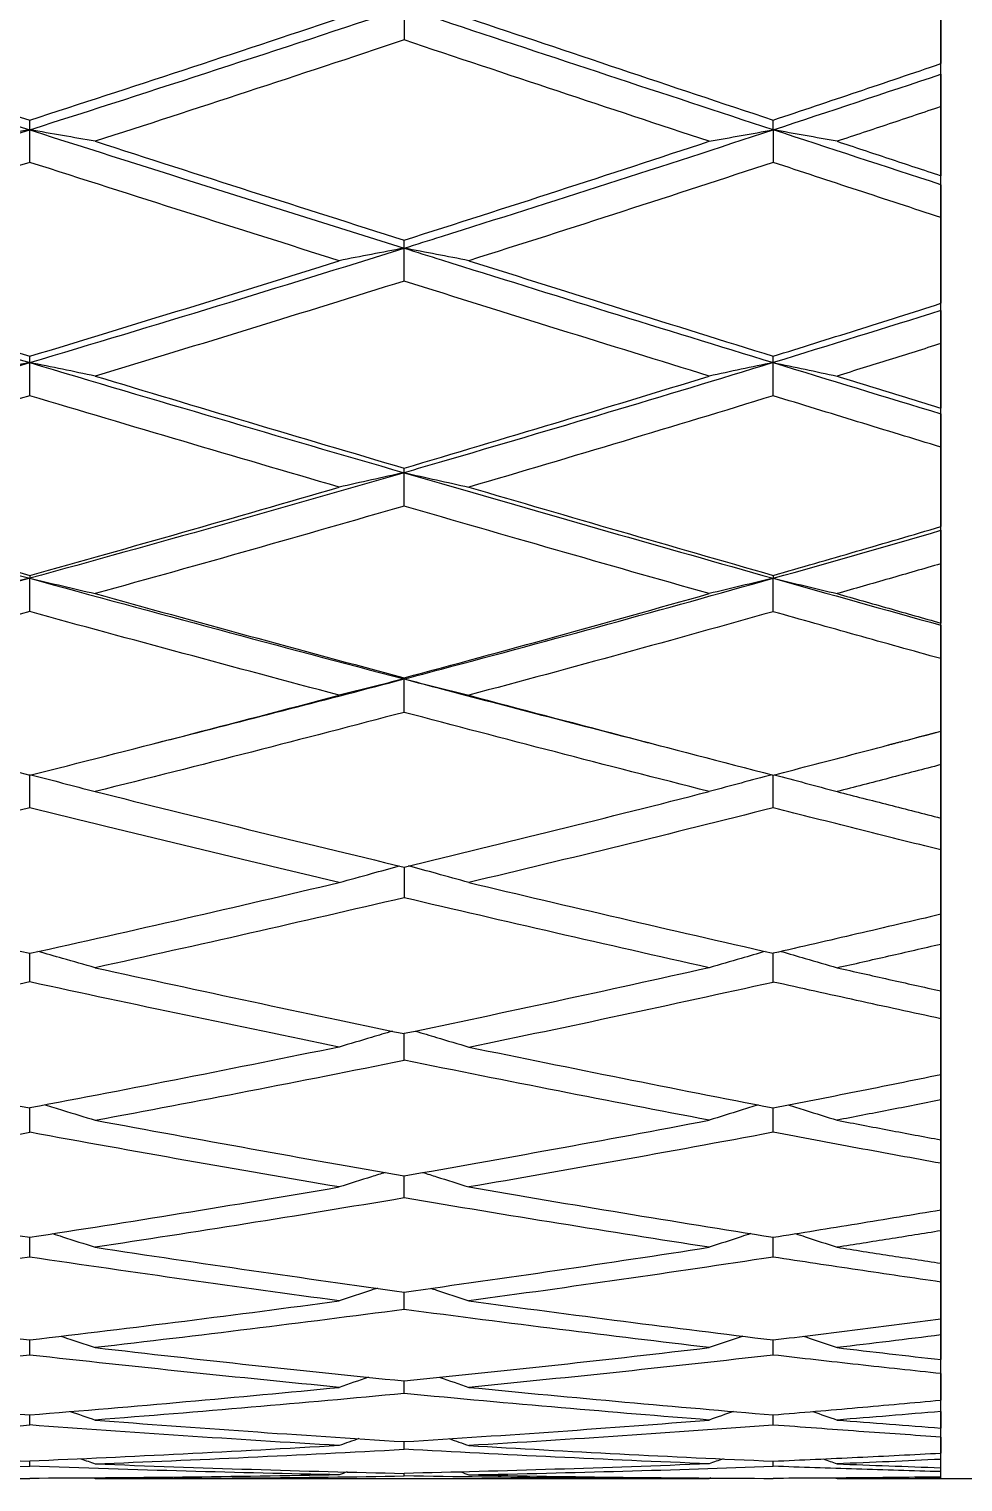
# Model space of a CAD drawing. Extents: x 6453 to 7582, y 0 to 827.
# Drawn here: x 6646.22 to 6652.33, y 199.74 to 209.25 of the extents above; entities that cross this region are included whole.
import ezdxf

# ---------------------------------------------------------------- set-up
doc = ezdxf.new("R2010")
doc.units = 0
doc.header["$LTSCALE"] = 30
doc.header["$MEASUREMENT"] = 0
doc.header["$PDMODE"] = 3
doc.header["$PDSIZE"] = -10
doc.layers.get('0').update_dxf_attribs({"linetype": 'CONTINUOUS'})
doc.layers.get('DEFPOINTS').update_dxf_attribs({"linetype": 'CONTINUOUS'})
doc.layers.add('1', color=7, linetype='CONTINUOUS')
doc.styles.add('Daelim Dimension', font='')
doc.styles.get('Daelim Dimension').set_extended_font_data('나눔고딕')
doc.dimstyles.new('DEFAULT', dxfattribs={"dimscale": 2, "dimtxt": 2, "dimasz": 2, "dimexe": 0, "dimexo": 2, "dimgap": 1, "dimtad": 1, "dimdec": 1, "dimzin": 9, "dimdsep": 46, "dimtxsty": 'Daelim Dimension', "dimcen": 0.5, "dimclrd": 252, "dimclre": 252, "dimclrt": 3, "dimadec": 1, "dimazin": 0, "dimtfac": 1, "dimtdec": 1, "dimtix": 1, "dimtmove": 0, "dimatfit": 3, "dimfxl": 1, "dimtolj": 1, "dimtzin": 1, "dimlwd": 9, "dimlwe": 9, "dimarcsym": 0})

# ---------------------------------------------------------------- blocks, each defined once
blk = doc.blocks.new('*D49')
at = {"color": 5, "lineweight": 9, "ltscale": 0.5, "transparency": 16777216}
for p, q in [((6677.3328, 220.0669), (6628.5483, 268.0055)), ((6604.9219, 241.1087), (6627.1712, 263.7506)), ((6649.4763, 191.7188), (6600.6918, 239.6574))]:
    blk.add_line(p, q, dxfattribs=at)
at = {"color": 5, "ltscale": 0.5, "transparency": 16777216}
for points in [[(6626.6957, 264.2179), (6627.6467, 263.2834), (6629.9748, 266.6037)], [(6604.4464, 241.5759), (6605.3974, 240.6414), (6602.1183, 238.2556)]]:
    blk.add_solid(points, dxfattribs=at)
at = {"layer": 'DEFPOINTS', "color": 0, "ltscale": 0.5, "transparency": 16777216}
for p in [(6629.9748, 266.6037), (6680.1858, 217.2633), (6652.3293, 188.9152)]:
    blk.add_point(p, dxfattribs=at)
at = {"color": 7, "ltscale": 0.5, "transparency": 16777216, "insert": (6610.7629, 257.6217), "char_height": 10, "attachment_point": 5, "rotation": 45.50109, "style": 'Daelim Dimension'}
blk.add_mtext('\\A1;40', dxfattribs=at)

msp = doc.modelspace()

# ---------------------------------------------------------------- linework, layer by layer
at = {"layer": '1', "color": 7, "linetype": 'Continuous', "lineweight": 18}
for p, q in [((6652.1848, 199.7633), (6652.1848, 234.7633)), ((6652.1848, 209.6182), (6652.1848, 209.0216)), ((6652.1848, 208.7403), (6652.1848, 208.2882)), ((6652.1848, 208.0146), (6652.1848, 207.4531)), ((6652.1848, 207.1894), (6652.1848, 206.767)), ((6652.1848, 206.5124), (6652.1848, 205.992)), ((6652.1848, 205.7488), (6652.1848, 205.3608)), ((6652.1848, 205.1279), (6652.1848, 204.6544)), ((6652.1848, 204.4343), (6652.1848, 204.085)), ((6652.1848, 203.8764), (6652.1848, 203.455)), ((6652.1848, 203.2605), (6652.1848, 202.9536)), ((6652.1848, 202.7716), (6652.1848, 202.4069)), ((6652.1848, 202.24), (6652.1848, 201.979)), ((6652.1848, 201.8255), (6652.1848, 201.5215)), ((6652.1848, 201.3842), (6652.1848, 201.1718)), ((6652.1848, 201.0486), (6652.1848, 200.8086)), ((6652.1848, 200.7023), (6652.1848, 200.541)), ((6652.1848, 200.4493), (6652.1848, 200.276)), ((6652.1848, 200.2019), (6652.1848, 200.0933)), ((6652.1848, 200.0343), (6652.1848, 199.9295)), ((6646.6556, 199.7633), (6650.6699, 199.7633)), ((6651.498, 199.7663), (6651.5063, 199.7633)), ((6651.5063, 199.7633), (6652.1848, 199.7633)), ((6652.1848, 199.7652), (6652.1848, 199.7633)), ((6652.1848, 199.7633), (6653.1848, 199.7633))]:
    msp.add_line(p, q, dxfattribs=at)
msp.add_arc((6652.3293, 188.9152), 32.4731, 160.41501, 270, dxfattribs=at)
at = {"layer": '1', "color": 7, "linetype": 'Continuous', "lineweight": 13}
for radius, start, end in [(32.4724, 160.45068, 293.58505), (32.3705, 160.33797, 293.57278)]:
    msp.add_arc((6652.3293, 188.9152), radius, start, end, dxfattribs=at)
at = {"layer": '1', "color": 7, "linetype": 'Continuous', "lineweight": 18}
for points, degree in [([(6643.7523, 209.3866), (6644.5811, 209.1168), (6645.4065, 208.8505), (6646.2273, 208.5883)], 3), ([(6646.2273, 208.5883), (6647.0482, 208.8505), (6647.8644, 209.1167), (6648.675, 209.3865)], 3), ([(6648.675, 209.3865), (6648.675, 209.3515), (6648.675, 209.2815), (6648.675, 209.2115), (6648.675, 209.1765)], 3), ([(6644.1843, 209.3184), (6644.529, 209.2051), (6645.2142, 208.9807), (6645.891, 208.7607), (6646.2273, 208.6518)], 3), ([(6646.2273, 208.6518), (6646.5588, 208.7592), (6647.2276, 208.9776), (6647.9078, 209.2035), (6648.2508, 209.3184)], 3), ([(6649.0984, 209.3184), (6649.4246, 209.2087), (6650.0825, 208.9879), (6650.7514, 208.7645), (6651.0885, 208.6522)], 3), ([(6648.675, 209.1765), (6648.3284, 209.0607), (6647.6453, 208.8345), (6646.9821, 208.6187), (6646.6556, 208.5133)], 3), ([(6650.6699, 208.5133), (6650.344, 208.621), (6649.6856, 208.8393), (6649.0141, 209.0631), (6648.675, 209.1765)], 3), ([(6651.0885, 208.6522), (6651.2732, 208.7138), (6651.6406, 208.8369), (6652.0041, 208.96), (6652.1848, 209.0216)], 3), ([(6651.0885, 208.5883), (6651.4554, 208.7089), (6651.8209, 208.8303), (6652.1848, 208.9525)], 3), ([(6652.1848, 208.9525), (6652.1848, 208.9171), (6652.1848, 208.8464), (6652.1848, 208.7757), (6652.1848, 208.7403)], 3), ([(6652.1848, 208.7403), (6652.0729, 208.7026), (6651.8478, 208.627), (6651.6205, 208.5512), (6651.5063, 208.5133)], 3), ([(6643.7523, 207.8138), (6644.5811, 208.0678), (6645.4065, 208.3261), (6646.2273, 208.5883)], 3), ([(6646.2273, 208.5883), (6646.1554, 208.5759), (6646.012, 208.5509), (6645.8694, 208.5258), (6645.7984, 208.5133)], 3), ([(6646.2273, 208.5883), (6646.2273, 208.5988), (6646.2273, 208.62), (6646.2273, 208.6411), (6646.2273, 208.6518)], 3), ([(6646.2273, 208.3755), (6646.2273, 208.411), (6646.2273, 208.4819), (6646.2273, 208.5528), (6646.2273, 208.5883)], 3), ([(6646.2273, 208.5883), (6647.0482, 208.326), (6647.8644, 208.0678), (6648.675, 207.8138)], 3), ([(6646.6556, 208.5133), (6646.5847, 208.5259), (6646.4424, 208.5509), (6646.2992, 208.5759), (6646.2273, 208.5883)], 3), ([(6650.6699, 208.5133), (6650.7393, 208.5258), (6650.8784, 208.5509), (6651.0184, 208.5758), (6651.0885, 208.5883)], 3), ([(6651.0885, 208.5883), (6651.0885, 208.5989), (6651.0885, 208.6202), (6651.0885, 208.6415), (6651.0885, 208.6522)], 3), ([(6651.0885, 208.5883), (6651.0885, 208.5528), (6651.0885, 208.4817), (6651.0885, 208.4106), (6651.0885, 208.3751)], 3), ([(6652.1848, 208.2292), (6651.8209, 208.348), (6651.4554, 208.4677), (6651.0885, 208.5883)], 3), ([(6651.5063, 208.5133), (6651.4371, 208.5259), (6651.2983, 208.5509), (6651.1586, 208.5759), (6651.0885, 208.5883)], 3), ([(6646.6556, 208.5133), (6646.9979, 208.4028), (6647.6769, 208.1845), (6648.3442, 207.9715), (6648.675, 207.8664)], 3), ([(6648.675, 207.8664), (6649.0136, 207.9741), (6649.6847, 208.1896), (6650.3436, 208.4054), (6650.6699, 208.5133)], 3), ([(6651.5063, 208.5133), (6651.6188, 208.4759), (6651.8444, 208.401), (6652.0712, 208.3258), (6652.1848, 208.2882)], 3), ([(6646.2273, 208.3755), (6645.8762, 208.263), (6645.1845, 208.0434), (6644.5141, 207.8342), (6644.1843, 207.7321)], 3), ([(6648.2508, 207.7321), (6647.9199, 207.8365), (6647.2517, 208.048), (6646.5709, 208.2654), (6646.2273, 208.3755)], 3), ([(6651.0885, 208.3751), (6650.7655, 208.2686), (6650.1109, 208.0549), (6649.4388, 207.8399), (6649.0984, 207.7321)], 3), ([(6652.1848, 208.0146), (6652.0043, 208.0738), (6651.641, 208.193), (6651.2734, 208.3141), (6651.0885, 208.3751)], 3), ([(6652.1848, 208.2292), (6652.1848, 208.1934), (6652.1848, 208.1219), (6652.1848, 208.0504), (6652.1848, 208.0146)], 3), ([(6648.675, 207.8138), (6648.675, 207.8225), (6648.675, 207.84), (6648.675, 207.8576), (6648.675, 207.8664)], 3), ([(6643.7523, 207.8138), (6644.5811, 207.5599), (6645.4065, 207.3102), (6646.2273, 207.0652)], 3), ([(6644.1843, 207.7321), (6644.5184, 207.6287), (6645.193, 207.421), (6645.8804, 207.2116), (6646.2273, 207.1065)], 3), ([(6646.2273, 207.0652), (6647.0482, 207.3102), (6647.8644, 207.5598), (6648.675, 207.8138)], 3), ([(6646.2273, 207.1065), (6646.5686, 207.2099), (6647.2471, 207.4176), (6647.9176, 207.627), (6648.2508, 207.7321)], 3), ([(6648.675, 207.8138), (6648.6039, 207.8002), (6648.4621, 207.7731), (6648.3211, 207.7458), (6648.2508, 207.7321)], 3), ([(6648.675, 207.5986), (6648.675, 207.6344), (6648.675, 207.7062), (6648.675, 207.7779), (6648.675, 207.8138)], 3), ([(6649.0984, 207.7321), (6649.0283, 207.7458), (6648.8876, 207.7731), (6648.746, 207.8003), (6648.675, 207.8138)], 3), ([(6649.0984, 207.7321), (6649.4374, 207.6248), (6650.108, 207.4133), (6650.7641, 207.208), (6651.0885, 207.1069)], 3), ([(6648.675, 207.5986), (6648.3464, 207.4954), (6647.6812, 207.2885), (6647.0001, 207.0809), (6646.6556, 206.977)], 3), ([(6650.6699, 206.977), (6650.3458, 207.0772), (6649.6891, 207.2808), (6649.0158, 207.4915), (6648.675, 207.5986)], 3), ([(6651.0885, 207.1069), (6651.2695, 207.1634), (6651.6333, 207.2775), (6652.0004, 207.3941), (6652.1848, 207.4531)], 3), ([(6652.1848, 207.406), (6651.8209, 207.2915), (6651.4554, 207.1778), (6651.0885, 207.0652)], 3), ([(6652.1848, 207.406), (6652.1848, 207.3699), (6652.1848, 207.2977), (6652.1848, 207.2255), (6652.1848, 207.1894)], 3), ([(6652.1848, 207.1894), (6652.0729, 207.1541), (6651.8479, 207.0834), (6651.6205, 207.0125), (6651.5063, 206.977)], 3), ([(6643.7523, 206.3446), (6644.5811, 206.5799), (6645.4065, 206.8202), (6646.2273, 207.0652)], 3), ([(6646.2273, 207.0652), (6646.1554, 207.0506), (6646.012, 207.0213), (6645.8694, 206.9918), (6645.7984, 206.977)], 3), ([(6646.2273, 207.0652), (6646.2273, 207.0721), (6646.2273, 207.0858), (6646.2273, 207.0996), (6646.2273, 207.1065)], 3), ([(6646.2273, 206.8484), (6646.2273, 206.8846), (6646.2273, 206.9568), (6646.2273, 207.0291), (6646.2273, 207.0652)], 3), ([(6646.2273, 207.0652), (6647.0482, 206.8202), (6647.8644, 206.5799), (6648.675, 206.3446)], 3), ([(6646.6556, 206.977), (6646.5847, 206.9918), (6646.4424, 207.0213), (6646.2992, 207.0506), (6646.2273, 207.0652)], 3), ([(6651.0885, 207.0652), (6651.0184, 207.0506), (6650.8784, 207.0213), (6650.7393, 206.9918), (6650.6699, 206.977)], 3), ([(6651.0885, 207.0652), (6651.0885, 207.0721), (6651.0885, 207.086), (6651.0885, 207.1), (6651.0885, 207.1069)], 3), ([(6651.0885, 206.848), (6651.0885, 206.8842), (6651.0885, 206.9566), (6651.0885, 207.029), (6651.0885, 207.0652)], 3), ([(6651.0885, 207.0652), (6651.4554, 206.9526), (6651.8209, 206.841), (6652.1848, 206.7303)], 3), ([(6651.0885, 207.0652), (6651.1586, 207.0506), (6651.2983, 207.0213), (6651.4371, 206.9918), (6651.5063, 206.977)], 3), ([(6646.6556, 206.977), (6646.9865, 206.8772), (6647.654, 206.677), (6648.3328, 206.4757), (6648.675, 206.3747)], 3), ([(6648.675, 206.3747), (6649.0013, 206.471), (6649.6601, 206.6676), (6650.3313, 206.8725), (6650.6699, 206.977)], 3), ([(6651.5063, 206.977), (6651.6203, 206.9416), (6651.8474, 206.8713), (6652.0727, 206.8016), (6652.1848, 206.767)], 3), ([(6646.2273, 206.8484), (6645.8943, 206.7489), (6645.2207, 206.5495), (6644.5322, 206.3499), (6644.1843, 206.2502)], 3), ([(6648.2508, 206.2502), (6647.9076, 206.3504), (6647.2272, 206.5505), (6646.5586, 206.7494), (6646.2273, 206.8484)], 3), ([(6651.0885, 206.848), (6650.766, 206.7488), (6650.1117, 206.5499), (6649.4392, 206.3502), (6649.0984, 206.2502)], 3), ([(6652.1848, 206.5124), (6652.0049, 206.5672), (6651.6423, 206.6779), (6651.274, 206.7909), (6651.0885, 206.848)], 3), ([(6652.1848, 206.7303), (6652.1848, 206.694), (6652.1848, 206.6213), (6652.1848, 206.5487), (6652.1848, 206.5124)], 3), ([(6643.7523, 206.3446), (6644.5811, 206.1093), (6645.4065, 205.8789), (6646.2273, 205.6539)], 3), ([(6648.675, 206.3446), (6647.8644, 206.1092), (6647.0482, 205.8789), (6646.2273, 205.6539)], 3), ([(6648.675, 206.3446), (6648.6039, 206.3289), (6648.4621, 206.2975), (6648.3211, 206.266), (6648.2508, 206.2502)], 3), ([(6648.675, 206.3446), (6648.675, 206.3496), (6648.675, 206.3596), (6648.675, 206.3697), (6648.675, 206.3747)], 3), ([(6648.675, 206.1265), (6648.675, 206.1629), (6648.675, 206.2356), (6648.675, 206.3082), (6648.675, 206.3446)], 3), ([(6648.675, 206.3446), (6648.746, 206.3289), (6648.8876, 206.2976), (6649.0283, 206.266), (6649.0984, 206.2502)], 3), ([(6644.1843, 206.2502), (6644.5182, 206.1544), (6645.1927, 205.9623), (6645.8803, 205.7692), (6646.2273, 205.6725)], 3), ([(6646.2273, 205.6725), (6646.5574, 205.7645), (6647.2248, 205.9528), (6647.9064, 206.1495), (6648.2508, 206.2502)], 3), ([(6649.0984, 206.2502), (6649.4251, 206.1543), (6650.0835, 205.9622), (6650.7519, 205.7694), (6651.0885, 205.6729)], 3), ([(6648.675, 206.1265), (6648.3468, 206.0312), (6647.6821, 205.8402), (6647.0005, 205.6491), (6646.6556, 205.5535)], 3), ([(6650.6699, 205.5535), (6650.3322, 205.6493), (6649.662, 205.8407), (6649.0022, 206.0314), (6648.675, 206.1265)], 3), ([(6651.0885, 205.6729), (6651.2692, 205.7247), (6651.6326, 205.8297), (6652.0001, 205.9374), (6652.1848, 205.992)], 3), ([(6651.0885, 205.6539), (6651.4554, 205.7573), (6651.8209, 205.8619), (6652.1848, 205.9676)], 3), ([(6652.1848, 205.9676), (6652.1848, 205.9311), (6652.1848, 205.8582), (6652.1848, 205.7853), (6652.1848, 205.7488)], 3), ([(6652.1848, 205.7488), (6652.0729, 205.7163), (6651.8478, 205.6512), (6651.6205, 205.5861), (6651.5063, 205.5535)], 3), ([(6646.2273, 205.6539), (6645.4065, 205.4289), (6644.5811, 205.2091), (6643.7523, 204.995)], 3), ([(6646.2273, 205.6539), (6646.1554, 205.6372), (6646.012, 205.6038), (6645.8694, 205.5703), (6645.7984, 205.5535)], 3), ([(6646.2273, 205.6725), (6646.2273, 205.6694), (6646.2273, 205.6631), (6646.2273, 205.6569), (6646.2273, 205.6539)], 3), ([(6646.2273, 205.4355), (6646.2273, 205.4719), (6646.2273, 205.5447), (6646.2273, 205.6175), (6646.2273, 205.6539)], 3), ([(6646.2273, 205.6539), (6647.0482, 205.4288), (6647.8644, 205.2091), (6648.675, 204.995)], 3), ([(6646.2273, 205.6539), (6646.2992, 205.6372), (6646.4424, 205.6039), (6646.5847, 205.5703), (6646.6556, 205.5535)], 3), ([(6651.0885, 205.6539), (6651.0184, 205.6372), (6650.8784, 205.6038), (6650.7393, 205.5703), (6650.6699, 205.5535)], 3), ([(6651.0885, 205.6729), (6651.0885, 205.6697), (6651.0885, 205.6633), (6651.0885, 205.657), (6651.0885, 205.6539)], 3), ([(6651.0885, 205.4351), (6651.0885, 205.4715), (6651.0885, 205.5445), (6651.0885, 205.6174), (6651.0885, 205.6539)], 3), ([(6651.0885, 205.6539), (6651.4554, 205.5504), (6651.8209, 205.4481), (6652.1848, 205.3469)], 3), ([(6651.0885, 205.6539), (6651.1586, 205.6372), (6651.2983, 205.6039), (6651.4371, 205.5703), (6651.5063, 205.5535)], 3), ([(6646.6556, 205.5535), (6646.9863, 205.4619), (6647.6536, 205.2783), (6648.3326, 205.0944), (6648.675, 205.0024)], 3), ([(6648.675, 205.0024), (6649, 205.0898), (6649.6575, 205.2689), (6650.33, 205.4571), (6650.6699, 205.5535)], 3), ([(6651.5063, 205.5535), (6651.6188, 205.5214), (6651.8445, 205.4572), (6652.0712, 205.393), (6652.1848, 205.3608)], 3), ([(6646.2273, 205.4355), (6645.8943, 205.3441), (6645.2207, 205.1616), (6644.5322, 204.9797), (6644.1843, 204.8889)], 3), ([(6648.2508, 204.8889), (6647.9074, 204.9802), (6647.2268, 205.1626), (6646.5584, 205.3446), (6646.2273, 205.4355)], 3), ([(6651.0885, 205.4351), (6650.7656, 205.344), (6650.111, 205.1618), (6649.4389, 204.9798), (6649.0984, 204.8889)], 3), ([(6652.1848, 205.1279), (6652.0007, 205.1791), (6651.6338, 205.2816), (6651.2698, 205.3839), (6651.0885, 205.4351)], 3), ([(6652.1848, 205.3469), (6652.1848, 205.3104), (6652.1848, 205.2374), (6652.1848, 205.1644), (6652.1848, 205.1279)], 3), ([(6647.1872, 204.6099), (6647.6851, 204.7361), (6648.1811, 204.8645), (6648.675, 204.995)], 3), ([(6648.675, 204.995), (6648.6039, 204.9774), (6648.4621, 204.9421), (6648.3211, 204.9067), (6648.2508, 204.8889)], 3), ([(6648.675, 205.0024), (6648.675, 205.0011), (6648.675, 204.9986), (6648.675, 204.9962), (6648.675, 204.995)], 3), ([(6648.675, 204.7765), (6648.675, 204.8129), (6648.675, 204.8857), (6648.675, 204.9586), (6648.675, 204.995)], 3), ([(6648.675, 204.995), (6648.746, 204.9774), (6648.8876, 204.9421), (6649.0283, 204.9067), (6649.0984, 204.8889)], 3), ([(6644.1843, 204.8889), (6644.5181, 204.8018), (6645.1923, 204.6274), (6645.8801, 204.4528), (6646.2273, 204.3655)], 3), ([(6646.2273, 204.3655), (6646.5542, 204.4477), (6647.2184, 204.617), (6647.9032, 204.7965), (6648.2508, 204.8889)], 3), ([(6649.0984, 204.8889), (6649.4249, 204.8017), (6650.0832, 204.6273), (6650.7517, 204.453), (6651.0885, 204.3659)], 3), ([(6648.675, 204.7765), (6648.3463, 204.6898), (6647.6811, 204.5166), (6647.0001, 204.3442), (6646.6556, 204.2582)], 3), ([(6650.6699, 204.2582), (6650.332, 204.3446), (6649.6616, 204.5173), (6649.0021, 204.6901), (6648.675, 204.7765)], 3), ([(6647.0604, 204.5775), (6647.1884, 204.6102)], 1), ([(6651.0885, 204.3659), (6651.2713, 204.4132), (6651.6367, 204.5085), (6652.0021, 204.6055), (6652.1848, 204.6544)], 3), ([(6651.9347, 204.5874), (6652.0182, 204.6092), (6652.1015, 204.631), (6652.1848, 204.6529)], 3), ([(6652.1848, 204.6529), (6652.1848, 204.6165), (6652.1848, 204.5437), (6652.1848, 204.4708), (6652.1848, 204.4343)], 3), ([(6650.2259, 204.5903), (6650.3492, 204.5582)], 1), ([(6651.8405, 204.5627), (6651.9349, 204.5875)], 1), ([(6652.1848, 204.4343), (6652.0718, 204.4047), (6651.8457, 204.3457), (6651.6194, 204.2873), (6651.5063, 204.2582)], 3), ([(6646.2273, 204.1521), (6646.2273, 204.1883), (6646.2273, 204.2609), (6646.2273, 204.3335), (6646.2273, 204.3697)], 3), ([(6646.6556, 204.2582), (6646.9861, 204.1758), (6647.6533, 204.011), (6648.3324, 203.8464), (6648.675, 203.7643)], 3), ([(6648.675, 203.7643), (6649.0074, 203.844), (6649.6724, 204.0061), (6650.3374, 204.1733), (6650.6699, 204.2582)], 3), ([(6651.5063, 204.2582), (6651.6188, 204.2294), (6651.8444, 204.1716), (6652.0712, 204.1139), (6652.1848, 204.085)], 3), ([(6646.2273, 204.1521), (6645.8942, 204.07), (6645.2205, 203.9063), (6644.5322, 203.744), (6644.1843, 203.6632)], 3), ([(6648.2508, 203.6632), (6647.9073, 203.7445), (6647.2265, 203.9074), (6646.5583, 204.0705), (6646.2273, 204.1521)], 3), ([(6651.0885, 204.1517), (6650.7573, 204.0678), (6650.0943, 203.9025), (6649.4305, 203.7421), (6649.0984, 203.6632)], 3), ([(6652.1848, 203.8764), (6652.0006, 203.9222), (6651.6337, 204.0139), (6651.2697, 204.1058), (6651.0885, 204.1517)], 3), ([(6644.1843, 203.6632), (6644.5343, 203.582), (6645.2248, 203.4235), (6645.8963, 203.2731), (6646.2273, 203.1998)], 3), ([(6646.2273, 203.1998), (6646.5644, 203.2745), (6647.2388, 203.4264), (6647.9134, 203.5834), (6648.2508, 203.6632)], 3), ([(6649.0984, 203.6632), (6649.4248, 203.5857), (6650.0828, 203.4309), (6650.7515, 203.2769), (6651.0885, 203.2001)], 3), ([(6648.675, 203.5633), (6648.3388, 203.4845), (6647.6661, 203.3294), (6646.9926, 203.1793), (6646.6556, 203.1055)], 3), ([(6650.6699, 203.1055), (6650.3319, 203.1813), (6649.6613, 203.3336), (6649.0019, 203.4866), (6648.675, 203.5633)], 3), ([(6652.1848, 203.455), (6652.0016, 203.4116), (6651.6357, 203.3257), (6651.2708, 203.2417), (6651.0885, 203.2001)], 3), ([(6651.5063, 203.1055), (6651.6191, 203.1309), (6651.8449, 203.1822), (6652.0714, 203.2343), (6652.1848, 203.2605)], 3), ([(6646.6556, 203.1055), (6647.0018, 203.0296), (6647.6845, 202.882), (6648.3481, 202.7422), (6648.675, 202.6741)], 3), ([(6650.6699, 203.1055), (6650.3357, 203.0305), (6649.6691, 202.8837), (6649.0058, 202.743), (6648.675, 202.6741)], 3), ([(6651.5063, 203.1055), (6651.6188, 203.0801), (6651.8444, 203.0294), (6652.0712, 202.9789), (6652.1848, 202.9536)], 3), ([(6646.2273, 203.0123), (6645.8869, 202.9388), (6645.206, 202.7944), (6644.5249, 202.655), (6644.1843, 202.5865)], 3), ([(6648.2508, 202.5865), (6647.9192, 202.6545), (6647.2503, 202.7933), (6646.5702, 202.9383), (6646.2273, 203.0123)], 3), ([(6649.0984, 202.5865), (6649.4274, 202.6542), (6650.088, 202.7927), (6650.7541, 202.9378), (6651.0885, 203.012)], 3), ([(6652.1848, 202.7716), (6652.0006, 202.8115), (6651.6336, 202.8914), (6651.2697, 202.9718), (6651.0885, 203.012)], 3), ([(6644.1843, 202.5865), (6644.5291, 202.5173), (6645.2144, 202.3816), (6645.8911, 202.2517), (6646.2273, 202.1882)], 3), ([(6648.2508, 202.5865), (6647.9119, 202.5171), (6647.2358, 202.3814), (6646.5629, 202.2516), (6646.2273, 202.1882)], 3), ([(6649.0984, 202.5865), (6649.4366, 202.517), (6650.1064, 202.3812), (6650.7633, 202.2517), (6651.0885, 202.1885)], 3), ([(6646.6556, 202.1078), (6646.9891, 202.17), (6647.6592, 202.2975), (6648.3354, 202.4315), (6648.675, 202.5002)], 3), ([(6650.6699, 202.1078), (6650.3441, 202.17), (6649.6859, 202.2975), (6649.0142, 202.4315), (6648.675, 202.5002)], 3), ([(6651.0885, 202.1885), (6651.2678, 202.2233), (6651.6298, 202.2946), (6651.9987, 202.3689), (6652.1848, 202.4069)], 3), ([(6652.1848, 202.24), (6652.0703, 202.2174), (6651.8427, 202.1727), (6651.6179, 202.1293), (6651.5063, 202.1078)], 3), ([(6644.1843, 201.6707), (6644.5221, 201.7273), (6645.2004, 201.8434), (6645.8841, 201.9659), (6646.2273, 202.0287)], 3), ([(6648.2508, 201.6707), (6647.9203, 201.7271), (6647.2526, 201.8431), (6646.5713, 201.9657), (6646.2273, 202.0287)], 3), ([(6646.6556, 202.1078), (6646.9983, 202.044), (6647.6776, 201.9195), (6648.3446, 201.8013), (6648.675, 201.7438)], 3), ([(6648.675, 201.7438), (6648.9939, 201.7994), (6649.6454, 201.9153), (6650.3239, 202.0418), (6650.6699, 202.1078)], 3), ([(6651.0885, 202.0285), (6650.7425, 201.9633), (6650.0647, 201.8388), (6649.4157, 201.7251), (6649.0984, 201.6707)], 3), ([(6652.1848, 201.8255), (6652.0043, 201.8583), (6651.6411, 201.925), (6651.2735, 201.9936), (6651.0885, 202.0285)], 3), ([(6651.5063, 202.1078), (6651.6202, 202.086), (6651.8472, 202.0427), (6652.0726, 202.0001), (6652.1848, 201.979)], 3), ([(6644.1843, 201.6707), (6644.5297, 201.6128), (6645.2157, 201.5002), (6645.8918, 201.3936), (6646.2273, 201.3418)], 3), ([(6646.2273, 201.3418), (6646.5506, 201.3917), (6647.2111, 201.4962), (6647.8996, 201.6107), (6648.2508, 201.6707)], 3), ([(6649.0984, 201.6707), (6649.4382, 201.6124), (6650.1096, 201.4995), (6650.7649, 201.3934), (6651.0885, 201.342)], 3), ([(6648.675, 201.5988), (6648.3226, 201.5396), (6647.6335, 201.427), (6646.9762, 201.3249), (6646.6556, 201.2762)], 3), ([(6650.6699, 201.2762), (6650.3466, 201.3264), (6649.6908, 201.4303), (6649.0167, 201.5414), (6648.675, 201.5988)], 3), ([(6651.0885, 201.342), (6651.2718, 201.3711), (6651.6378, 201.4302), (6652.0027, 201.4908), (6652.1848, 201.5215)], 3), ([(6652.1848, 201.3842), (6652.0721, 201.3659), (6651.8462, 201.3296), (6651.6197, 201.2939), (6651.5063, 201.2762)], 3), ([(6646.6556, 201.2762), (6647.0001, 201.224), (6647.6811, 201.1231), (6648.3463, 201.029), (6648.675, 200.9835)], 3), ([(6648.675, 200.9835), (6649.0093, 201.0298), (6649.6762, 201.1248), (6650.3393, 201.2249), (6650.6699, 201.2762)], 3), ([(6651.5063, 201.2762), (6651.6204, 201.2584), (6651.8476, 201.2232), (6652.0728, 201.1888), (6652.1848, 201.1718)], 3), ([(6646.2273, 201.212), (6645.871, 201.1592), (6645.1741, 201.059), (6644.5089, 200.9686), (6644.1843, 200.9256)], 3), ([(6648.2508, 200.9256), (6647.9222, 200.9699), (6647.2564, 201.0618), (6646.5732, 201.1607), (6646.2273, 201.212)], 3), ([(6651.0885, 201.2118), (6650.7594, 201.1617), (6650.0986, 201.0638), (6649.4327, 200.9709), (6649.0984, 200.9256)], 3), ([(6652.1848, 201.0486), (6652.0052, 201.0747), (6651.6429, 201.1279), (6651.2744, 201.1835), (6651.0885, 201.2118)], 3), ([(6644.1843, 200.9256), (6644.531, 200.8798), (6645.2183, 200.7913), (6645.8931, 200.7093), (6646.2273, 200.6698)], 3), ([(6646.2273, 200.6698), (6646.5658, 200.7098), (6647.2416, 200.7924), (6647.9148, 200.8804), (6648.2508, 200.9256)], 3), ([(6649.0984, 200.9256), (6649.4414, 200.8792), (6650.1161, 200.7903), (6650.7682, 200.7089), (6651.0885, 200.6699)], 3), ([(6648.675, 200.8691), (6648.3405, 200.825), (6647.6695, 200.7394), (6646.9943, 200.6588), (6646.6556, 200.6198)], 3), ([(6650.6699, 200.6198), (6650.3503, 200.6575), (6649.6982, 200.7366), (6649.0203, 200.8235), (6648.675, 200.8691)], 3), ([(6651.0885, 200.6699), (6651.2735, 200.6924), (6651.6413, 200.7381), (6652.0044, 200.7849), (6652.1848, 200.8086)], 3), ([(6652.1848, 200.7023), (6652.0726, 200.6883), (6651.8473, 200.6606), (6651.6202, 200.6333), (6651.5063, 200.6198)], 3), ([(6646.6556, 200.6198), (6647.003, 200.5798), (6647.687, 200.5035), (6648.3493, 200.4345), (6648.675, 200.4016)], 3), ([(6648.675, 200.4016), (6649.0144, 200.4359), (6649.6863, 200.5065), (6650.3444, 200.5814), (6650.6699, 200.6198)], 3), ([(6651.5063, 200.6198), (6651.6209, 200.6062), (6651.8485, 200.5795), (6652.0732, 200.5537), (6652.1848, 200.541)], 3), ([(6646.2273, 200.5712), (6645.8877, 200.5333), (6645.2076, 200.4601), (6644.5257, 200.3922), (6644.1843, 200.3596)], 3), ([(6648.2508, 200.3596), (6647.9254, 200.3912), (6647.2627, 200.458), (6646.5764, 200.5322), (6646.2273, 200.5712)], 3), ([(6651.0885, 200.571), (6650.7638, 200.5337), (6650.1074, 200.4611), (6649.4371, 200.3927), (6649.0984, 200.3596)], 3), ([(6652.1848, 200.4493), (6652.0067, 200.4684), (6651.6458, 200.5077), (6651.2758, 200.5495), (6651.0885, 200.571)], 3), ([(6648.4433, 200.4257), (6648.379, 200.4037), (6648.3148, 200.3817), (6648.2508, 200.3596)], 3), ([(6648.9056, 200.426), (6648.9701, 200.4039), (6649.0344, 200.3818), (6649.0984, 200.3596)], 3), ([(6644.1843, 200.3596), (6644.5181, 200.3277), (6645.1925, 200.2657), (6645.8801, 200.2076), (6646.2273, 200.1796)], 3), ([(6646.2273, 200.1796), (6646.571, 200.2073), (6647.252, 200.2651), (6647.92, 200.3274), (6648.2508, 200.3596)], 3), ([(6648.675, 200.319), (6648.3449, 200.2879), (6647.6782, 200.2278), (6646.9986, 200.1723), (6646.6556, 200.1457)], 3), ([(6648.675, 200.319), (6648.675, 200.3465), (6648.675, 200.3741), (6648.675, 200.4016)], 3), ([(6650.6699, 200.1457), (6650.3567, 200.1706), (6649.711, 200.224), (6649.0268, 200.2858), (6648.675, 200.319)], 3), ([(6649.0984, 200.3596), (6649.4472, 200.3255), (6650.1276, 200.2616), (6650.7739, 200.2058), (6651.0885, 200.1797)], 3), ([(6651.0885, 200.1797), (6651.2735, 200.195), (6651.6411, 200.2265), (6652.0044, 200.2593), (6652.1848, 200.276)], 3), ([(6646.2273, 200.1133), (6646.2273, 200.1354), (6646.2273, 200.1575), (6646.2273, 200.1796)], 3), ([(6646.492, 200.2022), (6646.5466, 200.1834), (6646.6012, 200.1646), (6646.6556, 200.1457)], 3), ([(6646.6556, 200.1457), (6646.9862, 200.1201), (6647.6534, 200.0708), (6648.3325, 200.0258), (6648.675, 200.0044)], 3), ([(6648.675, 200.0044), (6649.0143, 200.0256), (6649.686, 200.0704), (6650.3442, 200.1198), (6650.6699, 200.1457)], 3), ([(6650.8296, 200.202), (6650.7763, 200.1833), (6650.723, 200.1645), (6650.6699, 200.1457)], 3), ([(6651.0885, 200.1131), (6651.0885, 200.1353), (6651.0885, 200.1575), (6651.0885, 200.1797)], 3), ([(6651.3474, 200.2019), (6651.4005, 200.1832), (6651.4535, 200.1645), (6651.5063, 200.1457)], 3), ([(6652.1848, 200.2019), (6652.0726, 200.1922), (6651.8473, 200.1732), (6651.6202, 200.1548), (6651.5063, 200.1457)], 3), ([(6651.5063, 200.1457), (6651.6218, 200.1365), (6651.8504, 200.1186), (6652.0742, 200.1016), (6652.1848, 200.0933)], 3), ([(6644.1843, 199.9787), (6644.5306, 199.9987), (6645.2174, 200.0412), (6645.8926, 200.0885), (6646.2273, 200.1133)], 3), ([(6648.2508, 199.9787), (6647.9073, 199.9989), (6647.2266, 200.0417), (6646.5583, 200.0887), (6646.2273, 200.1133)], 3), ([(6651.0885, 200.1131), (6650.7636, 200.0884), (6650.1071, 200.0412), (6649.4369, 199.9987), (6649.0984, 199.9787)], 3), ([(6652.1848, 200.0343), (6652.0096, 200.0461), (6651.6517, 200.0711), (6651.2787, 200.0987), (6651.0885, 200.1131)], 3), ([(6644.1843, 199.9787), (6644.5312, 199.9587), (6645.2186, 199.9217), (6645.8932, 199.8907), (6646.2273, 199.8765)], 3), ([(6648.2508, 199.9787), (6647.9075, 199.9585), (6647.2269, 199.9214), (6646.5585, 199.8905), (6646.2273, 199.8765)], 3), ([(6646.6556, 199.8591), (6646.9863, 199.872), (6647.6535, 199.9007), (6648.3325, 199.9355), (6648.675, 199.9545)], 3), ([(6648.3793, 200.0239), (6648.3364, 200.0089), (6648.2935, 199.9938), (6648.2508, 199.9787)], 3), ([(6648.675, 199.9545), (6648.675, 199.9711), (6648.675, 199.9878), (6648.675, 200.0044)], 3), ([(6650.6699, 199.8591), (6650.3319, 199.8726), (6649.6614, 199.9021), (6649.002, 199.9363), (6648.675, 199.9545)], 3), ([(6648.9694, 200.0243), (6649.0125, 200.0091), (6649.0555, 199.9939), (6649.0984, 199.9787)], 3), ([(6649.0984, 199.9787), (6649.4248, 199.9595), (6650.083, 199.923), (6650.7516, 199.8912), (6651.0885, 199.8766)], 3), ([(6644.1843, 199.7873), (6644.5181, 199.7937), (6645.1924, 199.8094), (6645.8801, 199.8309), (6646.2273, 199.8432)], 3), ([(6646.2273, 199.8432), (6646.2273, 199.8543), (6646.2273, 199.8654), (6646.2273, 199.8765)], 3), ([(6648.2508, 199.7873), (6647.9213, 199.7937), (6647.2545, 199.8095), (6646.5723, 199.8309), (6646.2273, 199.8432)], 3), ([(6646.5623, 199.892), (6646.5934, 199.881), (6646.6245, 199.8701), (6646.6556, 199.8591)], 3), ([(6646.6556, 199.8591), (6647.0005, 199.8457), (6647.6819, 199.8219), (6648.3468, 199.8039), (6648.675, 199.7964)], 3), ([(6650.6699, 199.8591), (6650.3302, 199.8456), (6649.658, 199.8217), (6649.0002, 199.8039), (6648.675, 199.7964)], 3), ([(6649.0984, 199.7873), (6649.4389, 199.794), (6650.1111, 199.8101), (6650.7656, 199.8314), (6651.0885, 199.8431)], 3), ([(6650.7615, 199.892), (6650.7309, 199.8811), (6650.7004, 199.8701), (6650.6699, 199.8591)], 3), ([(6651.0885, 199.8766), (6651.2735, 199.8847), (6651.6412, 199.9015), (6652.0044, 199.9199), (6652.1848, 199.9295)], 3), ([(6651.0885, 199.8431), (6651.0885, 199.8543), (6651.0885, 199.8654), (6651.0885, 199.8766)], 3), ([(6652.1848, 199.808), (6652.0006, 199.8131), (6651.6336, 199.824), (6651.2697, 199.8365), (6651.0885, 199.8431)], 3), ([(6651.4158, 199.8918), (6651.446, 199.8809), (6651.4761, 199.87), (6651.5063, 199.8591)], 3), ([(6652.1848, 199.8884), (6652.0726, 199.8832), (6651.8473, 199.8732), (6651.6202, 199.8637), (6651.5063, 199.8591)], 3), ([(6651.5063, 199.8591), (6651.6188, 199.8546), (6651.8444, 199.8459), (6652.0712, 199.8377), (6652.1848, 199.8338)], 3), ([(6644.1843, 199.7873), (6644.5307, 199.7806), (6645.2176, 199.7701), (6645.8927, 199.7651), (6646.2273, 199.764)], 3), ([(6648.2508, 199.7873), (6647.9044, 199.7804), (6647.2208, 199.7699), (6646.5554, 199.7651), (6646.2273, 199.764)], 3), ([(6646.6454, 199.7669), (6646.6488, 199.7657), (6646.6522, 199.7645), (6646.6556, 199.7633)], 3), ([(6646.6556, 199.7633), (6647.0002, 199.7633), (6647.6813, 199.7661), (6648.3465, 199.7743), (6648.675, 199.7796)], 3), ([(6648.3041, 199.8063), (6648.2863, 199.7999), (6648.2686, 199.7936), (6648.2508, 199.7873)], 3), ([(6648.675, 199.7796), (6648.675, 199.7852), (6648.675, 199.7908), (6648.675, 199.7963)], 3), ([(6650.6699, 199.7633), (6650.3464, 199.7633), (6649.6904, 199.7659), (6649.0165, 199.7741), (6648.675, 199.7796)], 3), ([(6649.0451, 199.8063), (6649.0629, 199.8), (6649.0807, 199.7936), (6649.0984, 199.7873)], 3), ([(6649.0984, 199.7873), (6649.4398, 199.7805), (6650.1128, 199.77), (6650.7665, 199.7651), (6651.0885, 199.764)], 3), ([(6650.68, 199.7669), (6650.6766, 199.7657), (6650.6733, 199.7645), (6650.6699, 199.7633)], 3), ([(6652.1848, 199.7729), (6652.0007, 199.7706), (6651.6337, 199.7668), (6651.2698, 199.7646), (6651.0885, 199.764)], 3), ([(6651.5063, 199.7633), (6651.6206, 199.7633), (6651.8481, 199.7636), (6652.073, 199.7646), (6652.1848, 199.7652)], 3)]:
    msp.add_open_spline(points, degree=degree, dxfattribs=at)
for points, knots in [([(6651.0885, 208.5883), (6650.3708, 208.8241), (6649.5667, 209.0899), (6648.7567, 209.3594), (6648.675, 209.3865)], [0, 0, 0, 0, 0.899274, 1, 1, 1, 1]), ([(6648.675, 207.8138), (6648.7567, 207.8394), (6649.5667, 208.0938), (6650.3708, 208.3525), (6651.0885, 208.5883)], [0, 0, 0, 0, 0.100726, 1, 1, 1, 1]), ([(6648.675, 207.8138), (6648.7567, 207.7882), (6649.5667, 207.5347), (6650.3708, 207.2855), (6651.0885, 207.0652)], [0, 0, 0, 0, 0.100726, 1, 1, 1, 1]), ([(6651.0885, 207.0652), (6650.3708, 206.8449), (6649.5667, 206.6041), (6648.7567, 206.3683), (6648.675, 206.3446)], [0, 0, 0, 0, 0.899274, 1, 1, 1, 1]), ([(6648.675, 206.3446), (6648.7567, 206.3209), (6649.5667, 206.086), (6650.3708, 205.8562), (6651.0885, 205.6539)], [0, 0, 0, 0, 0.100726, 1, 1, 1, 1]), ([(6648.675, 204.995), (6648.7567, 205.0165), (6649.5667, 205.2312), (6650.3708, 205.4515), (6651.0885, 205.6539)], [0, 0, 0, 0, 0.100726, 1, 1, 1, 1]), ([(6648.675, 204.995), (6648.7567, 204.9734), (6649.2761, 204.8365), (6649.7931, 204.7018), (6650.2271, 204.59)], [0, 0, 0, 0, 0.15707, 1, 1, 1, 1]), ([(6646.2356, 204.3676), (6646.3046, 204.3498), (6646.4451, 204.3135), (6646.5847, 204.2769), (6646.6556, 204.2582)], [0, 0, 0, 0, 0.490243, 1, 1, 1, 1]), ([(6651.0812, 204.3678), (6651.0135, 204.3499), (6650.876, 204.3135), (6650.7393, 204.2769), (6650.6699, 204.2582)], [0, 0, 0, 0, 0.49111, 1, 1, 1, 1]), ([(6651.0885, 204.1517), (6651.0885, 204.188), (6651.0885, 204.2594), (6651.0885, 204.3308), (6651.0885, 204.3659)], [0, 0, 0, 0, 0.509002, 1, 1, 1, 1]), ([(6651.0959, 204.3678), (6651.1635, 204.35), (6651.3007, 204.3136), (6651.4371, 204.2769), (6651.5063, 204.2582)], [0, 0, 0, 0, 0.491126, 1, 1, 1, 1]), ([(6652.1848, 204.085), (6652.1848, 204.0518), (6652.1848, 203.9822), (6652.1848, 203.9127), (6652.1848, 203.8764)], [0, 0, 0, 0, 0.478395, 1, 1, 1, 1]), ([(6648.2508, 203.6632), (6648.3211, 203.6827), (6648.4521, 203.7189), (6648.5839, 203.755), (6648.6449, 203.7716)], [0, 0, 0, 0, 0.537987, 1, 1, 1, 1]), ([(6648.675, 203.7644), (6648.675, 203.7334), (6648.675, 203.6664), (6648.675, 203.5994), (6648.675, 203.5633)], [0, 0, 0, 0, 0.461634, 1, 1, 1, 1]), ([(6649.0984, 203.6632), (6649.0283, 203.6828), (6648.8975, 203.719), (6648.766, 203.755), (6648.705, 203.7716)], [0, 0, 0, 0, 0.537833, 1, 1, 1, 1]), ([(6652.1848, 203.455), (6652.1848, 203.4262), (6652.1848, 203.3613), (6652.1848, 203.2965), (6652.1848, 203.2605)], [0, 0, 0, 0, 0.445052, 1, 1, 1, 1]), ([(6646.2273, 203.0123), (6646.2273, 203.0481), (6646.2273, 203.1106), (6646.2273, 203.1731), (6646.2273, 203.1999)], [0, 0, 0, 0, 0.571929, 1, 1, 1, 1]), ([(6646.6556, 203.1055), (6646.5847, 203.1258), (6646.46, 203.1614), (6646.3346, 203.1967), (6646.2807, 203.2119)], [0, 0, 0, 0, 0.570696, 1, 1, 1, 1]), ([(6651.037, 203.212), (6650.9841, 203.1968), (6650.8614, 203.1614), (6650.7393, 203.1258), (6650.6699, 203.1055)], [0, 0, 0, 0, 0.43019, 1, 1, 1, 1]), ([(6651.0885, 203.012), (6651.0885, 203.0478), (6651.0885, 203.1105), (6651.0885, 203.1733), (6651.0885, 203.2002)], [0, 0, 0, 0, 0.570767, 1, 1, 1, 1]), ([(6651.1401, 203.2121), (6651.1929, 203.1968), (6651.3153, 203.1614), (6651.4371, 203.1258), (6651.5063, 203.1055)], [0, 0, 0, 0, 0.430129, 1, 1, 1, 1]), ([(6652.1848, 202.9536), (6652.1848, 202.9286), (6652.1848, 202.8679), (6652.1848, 202.8072), (6652.1848, 202.7716)], [0, 0, 0, 0, 0.412597, 1, 1, 1, 1]), ([(6648.5994, 202.6901), (6648.5536, 202.6766), (6648.4371, 202.6422), (6648.3211, 202.6076), (6648.2508, 202.5865)], [0, 0, 0, 0, 0.392201, 1, 1, 1, 1]), ([(6648.675, 202.5002), (6648.675, 202.5355), (6648.675, 202.5935), (6648.675, 202.6515), (6648.675, 202.6742)], [0, 0, 0, 0, 0.609606, 1, 1, 1, 1]), ([(6648.7504, 202.6902), (6648.7962, 202.6767), (6648.9126, 202.6422), (6649.0283, 202.6076), (6649.0984, 202.5865)], [0, 0, 0, 0, 0.39242, 1, 1, 1, 1]), ([(6652.1848, 202.4069), (6652.1848, 202.3864), (6652.1848, 202.3308), (6652.1848, 202.2752), (6652.1848, 202.24)], [0, 0, 0, 0, 0.368002, 1, 1, 1, 1]), ([(6646.2273, 202.0287), (6646.2273, 202.0636), (6646.2273, 202.1167), (6646.2273, 202.1699), (6646.2273, 202.1883)], [0, 0, 0, 0, 0.655147, 1, 1, 1, 1]), ([(6646.3276, 202.2076), (6646.3659, 202.1961), (6646.4756, 202.1629), (6646.5847, 202.1296), (6646.6556, 202.1078)], [0, 0, 0, 0, 0.34803, 1, 1, 1, 1]), ([(6650.9911, 202.2077), (6650.9535, 202.1962), (6650.8462, 202.1629), (6650.7393, 202.1296), (6650.6699, 202.1078)], [0, 0, 0, 0, 0.349143, 1, 1, 1, 1]), ([(6651.0885, 202.0285), (6651.0885, 202.0633), (6651.0885, 202.1167), (6651.0885, 202.1701), (6651.0885, 202.1885)], [0, 0, 0, 0, 0.653676, 1, 1, 1, 1]), ([(6651.1859, 202.2078), (6651.2234, 202.1962), (6651.3305, 202.163), (6651.4371, 202.1296), (6651.5063, 202.1078)], [0, 0, 0, 0, 0.34909, 1, 1, 1, 1]), ([(6652.1848, 201.979), (6652.1848, 201.9625), (6652.1848, 201.9113), (6652.1848, 201.8601), (6652.1848, 201.8255)], [0, 0, 0, 0, 0.323182, 1, 1, 1, 1]), ([(6648.5516, 201.7657), (6648.5218, 201.7564), (6648.4212, 201.7248), (6648.3211, 201.693), (6648.2508, 201.6707)], [0, 0, 0, 0, 0.296084, 1, 1, 1, 1]), ([(6648.675, 201.5988), (6648.675, 201.6331), (6648.675, 201.6814), (6648.675, 201.7298), (6648.675, 201.7439)], [0, 0, 0, 0, 0.708355, 1, 1, 1, 1]), ([(6648.7979, 201.7659), (6648.8278, 201.7565), (6648.9283, 201.7248), (6649.0283, 201.6931), (6649.0984, 201.6707)], [0, 0, 0, 0, 0.296981, 1, 1, 1, 1]), ([(6652.1848, 201.5215), (6652.1848, 201.5097), (6652.1848, 201.4639), (6652.1848, 201.4181), (6652.1848, 201.3842)], [0, 0, 0, 0, 0.258883, 1, 1, 1, 1]), ([(6646.3773, 201.3657), (6646.3989, 201.3588), (6646.492, 201.329), (6646.5847, 201.2992), (6646.6556, 201.2762)], [0, 0, 0, 0, 0.23241, 1, 1, 1, 1]), ([(6650.9423, 201.3657), (6650.921, 201.3588), (6650.83, 201.329), (6650.7393, 201.2992), (6650.6699, 201.2762)], [0, 0, 0, 0, 0.233, 1, 1, 1, 1]), ([(6651.2347, 201.3657), (6651.2559, 201.3588), (6651.3467, 201.3291), (6651.4371, 201.2992), (6651.5063, 201.2762)], [0, 0, 0, 0, 0.232689, 1, 1, 1, 1]), ([(6646.2273, 201.212), (6646.2273, 201.2456), (6646.2273, 201.2888), (6646.2273, 201.3321), (6646.2273, 201.3418)], [0, 0, 0, 0, 0.775379, 1, 1, 1, 1]), ([(6651.0885, 201.2118), (6651.0885, 201.2454), (6651.0885, 201.2888), (6651.0885, 201.3322), (6651.0885, 201.342)], [0, 0, 0, 0, 0.773469, 1, 1, 1, 1]), ([(6652.1848, 201.1718), (6652.1848, 201.164), (6652.1848, 201.1229), (6652.1848, 201.0818), (6652.1848, 201.0486)], [0, 0, 0, 0, 0.191124, 1, 1, 1, 1]), ([(6648.5005, 201.0084), (6648.4877, 201.0042), (6648.4043, 200.9767), (6648.3211, 200.9491), (6648.2508, 200.9256)], [0, 0, 0, 0, 0.152543, 1, 1, 1, 1]), ([(6648.675, 200.8691), (6648.675, 200.9018), (6648.675, 200.94), (6648.675, 200.9781), (6648.675, 200.9835)], [0, 0, 0, 0, 0.858578, 1, 1, 1, 1]), ([(6648.8491, 201.0085), (6648.8619, 201.0043), (6648.9452, 200.9767), (6649.0283, 200.9491), (6649.0984, 200.9256)], [0, 0, 0, 0, 0.153305, 1, 1, 1, 1]), ([(6652.1848, 200.8086), (6652.1848, 200.8055), (6652.1848, 200.7701), (6652.1848, 200.7346), (6652.1848, 200.7023)], [0, 0, 0, 0, 0.087693, 1, 1, 1, 1]), ([(6646.4315, 200.6949), (6646.435, 200.6937), (6646.51, 200.6687), (6646.5847, 200.6437), (6646.6556, 200.6198)], [0, 0, 0, 0, 0.047561, 1, 1, 1, 1]), ([(6650.8894, 200.695), (6650.8858, 200.6937), (6650.8124, 200.6687), (6650.7393, 200.6437), (6650.6699, 200.6198)], [0, 0, 0, 0, 0.049092, 1, 1, 1, 1]), ([(6651.288, 200.6948), (6651.2913, 200.6936), (6651.3643, 200.6687), (6651.4371, 200.6437), (6651.5063, 200.6198)], [0, 0, 0, 0, 0.046313, 1, 1, 1, 1]), ([(6646.2273, 200.5712), (6646.2273, 200.6031), (6646.2273, 200.6359), (6646.2273, 200.6688), (6646.2273, 200.6698)], [0, 0, 0, 0, 0.969877, 1, 1, 1, 1]), ([(6651.0885, 200.571), (6651.0885, 200.6029), (6651.0885, 200.6359), (6651.0885, 200.6689), (6651.0885, 200.67)], [0, 0, 0, 0, 0.967265, 1, 1, 1, 1])]:
    msp.add_open_spline(points, degree=3, knots=knots, dxfattribs=at)

# ---------------------------------------------------------------- dimensions: what is measured, and where the dimension line sits
at = {"color": 5, "ltscale": 0.5}
dim = msp.add_aligned_dim(p1=(6652.3293, 188.9152), p2=(6680.1858, 217.2633), distance=70.3962, dimstyle='DEFAULT', override={"dimtxt": 5, "dimexe": 1, "dimdec": 0, "dimclrd": 5, "dimclre": 5, "dimclrt": 7}, dxfattribs=at)
dim.commit()
dim.dimension.update_dxf_attribs({"geometry": '*D49', "text_midpoint": (6610.7629, 257.6217)})

doc.saveas('drawing.dxf')
